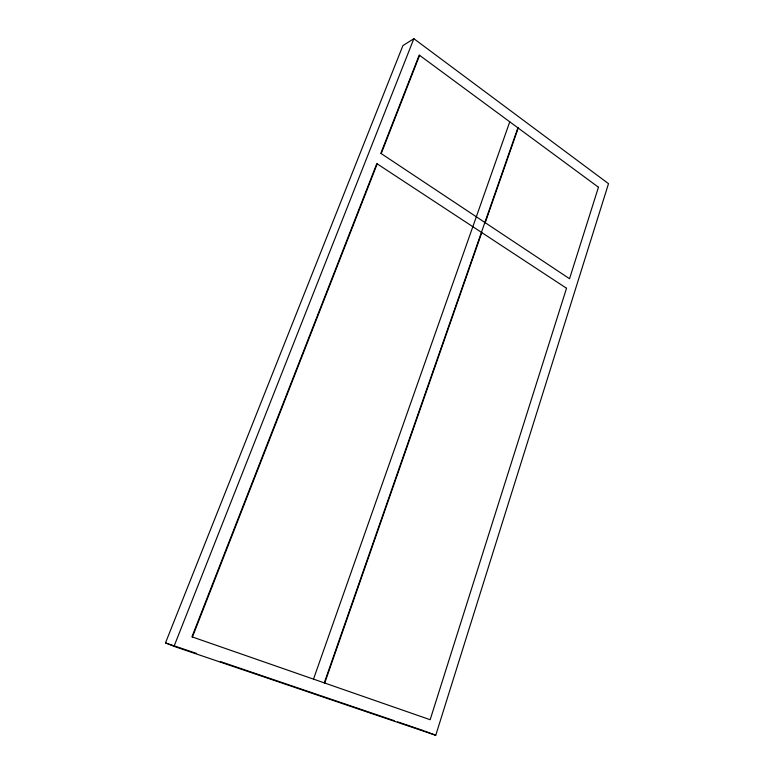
<?xml version="1.0" encoding="UTF-8"?>
<svg xmlns="http://www.w3.org/2000/svg" width="774" height="774" viewBox="0 0 774 774"><rect width="100%" height="100%" fill="white"/><g stroke="black" fill="none" stroke-linecap="round" stroke-linejoin="round"><path stroke-width="1.16" d="M435.743 735.3L608.509 183.661L413.858 38.7L402.896 45.627L165.491 642.894L174.015 646.358L435.743 735.3L425.013 731.207M324.277 682.871L517.893 127.807M324.722 683.026L481.786 232.577M485.23 222.699L518.222 128.058M313.499 679.127L509.766 121.818M192.436 637.002L377.209 163.865M381.224 153.591L419.605 55.331M174.015 646.358L413.858 38.7M165.491 642.894L196.373 653.391M220.387 661.567L394.208 720.681M397.633 721.852L423.939 730.791M566.529 288.257L430.16 719.714L191.933 636.828L376.812 163.604L566.529 288.257M598.457 187.231L569.538 278.727L380.827 153.329L419.227 55.051L598.457 187.231"/></g></svg>
